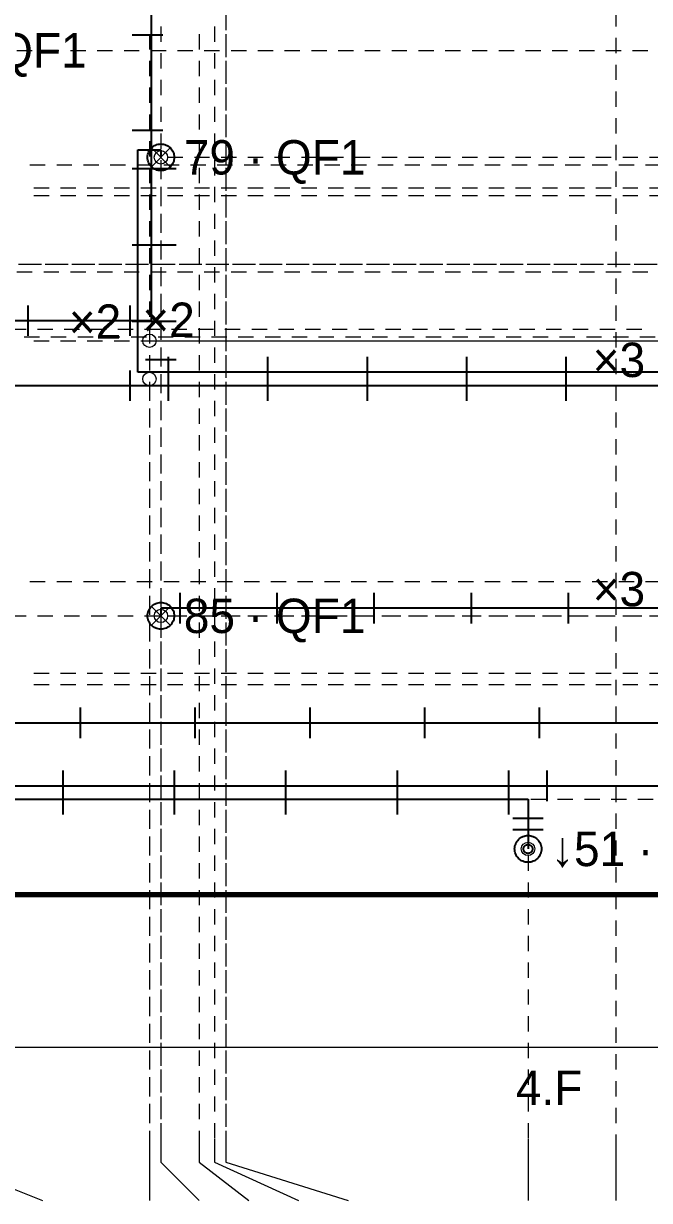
# Paper-space layout '08 Розгортки' of a CAD drawing. Header units: millimetres. Extents: x 0 to 841, y 0 to 594.
# Drawn here: x 697 to 729.7, y 393.2 to 454.8 of the extents above; entities that cross this region are included whole.
import ezdxf
from ezdxf.enums import TextEntityAlignment as Align

# ---------------------------------------------------------------- set-up
doc = ezdxf.new("R2010")
doc.units = ezdxf.units.MM
doc.linetypes.add('E_CABLE_DASH', pattern=[450, 300, -150])
for name, color, linetype in [('E-ELEV', 7, 'Continuous'), ('M-FIX', 7, 'Continuous'), ('W-CABLE-LIGHT', 1, 'E_CABLE_DASH'), ('W-CABLE-LOW', 1, 'E_CABLE_DASH'), ('W-CABLE-SOCKET', 1, 'E_CABLE_DASH')]:
    doc.layers.add(name, color=color, linetype=linetype)
doc.styles.add('PLEX_LIGHT', font='IBMPlexSans-Light.ttf')

psp = doc.layouts.new('08 Розгортки')

# ---------------------------------------------------------------- linework, layer by layer
at = {"layer": 'E-ELEV', "lineweight": 13, "true_color": 0xd9d3c8}
for p, q in [((707.556, 455.282), (707.556, 454.482)), ((727.956, 455.482), (727.956, 454.682)), ((727.956, 455.482), (727.956, 454.682)), ((704.156, 454.682), (704.156, 453.882)), ((706.956, 454.682), (706.956, 453.882)), ((703.556, 454.282), (703.556, 453.482)), ((706.156, 454.282), (706.156, 453.482)), ((706.156, 454.282), (706.156, 453.482)), ((707.556, 454.282), (707.556, 453.482)), ((727.956, 454.082), (727.956, 453.282)), ((727.956, 454.082), (727.956, 453.282)), ((696.627, 453.432), (697.427, 453.432)), ((698.027, 453.432), (698.827, 453.432)), ((699.427, 453.432), (700.227, 453.432)), ((700.827, 453.432), (701.627, 453.432)), ((702.227, 453.432), (703.027, 453.432)), ((703.627, 453.432), (704.427, 453.432)), ((705.027, 453.432), (705.827, 453.432)), ((706.427, 453.432), (707.227, 453.432)), ((707.556, 453.882), (707.556, 453.082)), ((707.827, 453.432), (708.627, 453.432)), ((709.227, 453.432), (710.027, 453.432)), ((710.627, 453.432), (711.427, 453.432)), ((712.027, 453.432), (712.827, 453.432)), ((713.427, 453.432), (714.227, 453.432)), ((714.827, 453.432), (715.627, 453.432)), ((716.227, 453.432), (717.027, 453.432)), ((717.627, 453.432), (718.427, 453.432)), ((719.027, 453.432), (719.827, 453.432)), ((720.427, 453.432), (721.227, 453.432)), ((721.827, 453.432), (722.627, 453.432)), ((723.227, 453.432), (724.027, 453.432)), ((724.627, 453.432), (725.427, 453.432)), ((726.027, 453.432), (726.827, 453.432)), ((727.427, 453.432), (728.227, 453.432)), ((728.827, 453.432), (729.627, 453.432)), ((703.556, 452.882), (703.556, 452.082)), ((704.156, 453.282), (704.156, 452.482)), ((706.156, 452.882), (706.156, 452.082)), ((706.156, 452.882), (706.156, 452.082)), ((706.956, 453.282), (706.956, 452.482)), ((707.556, 452.882), (707.556, 452.082)), ((707.556, 452.482), (707.556, 451.682)), ((727.956, 452.682), (727.956, 451.882)), ((727.956, 452.682), (727.956, 451.882)), ((704.156, 451.882), (704.156, 451.082)), ((706.956, 451.882), (706.956, 451.082)), ((703.556, 451.482), (703.556, 450.682)), ((706.156, 451.482), (706.156, 450.682)), ((706.156, 451.482), (706.156, 450.682)), ((707.556, 451.482), (707.556, 450.682)), ((707.556, 451.082), (707.556, 450.282)), ((727.956, 451.282), (727.956, 450.482)), ((727.956, 451.282), (727.956, 450.482)), ((704.156, 450.482), (704.156, 449.682)), ((706.956, 450.482), (706.956, 449.682)), ((703.556, 450.082), (703.556, 449.282)), ((706.156, 450.082), (706.156, 449.282)), ((706.156, 450.082), (706.156, 449.282)), ((707.556, 450.082), (707.556, 449.282)), ((727.956, 449.882), (727.956, 449.082)), ((727.956, 449.882), (727.956, 449.082)), ((707.556, 449.682), (707.556, 448.882)), ((703.556, 448.682), (703.556, 447.882)), ((704.156, 449.082), (704.156, 448.282)), ((706.156, 448.682), (706.156, 447.882)), ((706.156, 448.682), (706.156, 447.882)), ((706.956, 449.082), (706.956, 448.282)), ((707.556, 448.682), (707.556, 447.882)), ((727.956, 448.482), (727.956, 447.682)), ((727.956, 448.482), (727.956, 447.682)), ((707.556, 448.282), (707.556, 447.482)), ((697.306, 447.432), (698.106, 447.432)), ((698.706, 447.432), (699.506, 447.432)), ((700.106, 447.432), (700.906, 447.432)), ((701.506, 447.432), (702.306, 447.432)), ((702.906, 447.432), (703.706, 447.432)), ((703.556, 447.282), (703.556, 446.482)), ((704.156, 447.682), (704.156, 446.882)), ((704.156, 447.482), (704.156, 446.682)), ((704.306, 447.432), (705.106, 447.432)), ((704.506, 447.832), (705.306, 447.832)), ((705.706, 447.432), (706.506, 447.432)), ((705.906, 447.832), (706.706, 447.832)), ((706.156, 447.282), (706.156, 446.482)), ((706.156, 447.282), (706.156, 446.482)), ((706.956, 447.682), (706.956, 446.882)), ((707.106, 447.432), (707.906, 447.432)), ((707.306, 447.832), (708.106, 447.832)), ((707.556, 447.282), (707.556, 446.482)), ((708.506, 447.432), (709.306, 447.432)), ((708.706, 447.832), (709.506, 447.832)), ((709.906, 447.432), (710.706, 447.432)), ((710.106, 447.832), (710.906, 447.832)), ((711.306, 447.432), (712.106, 447.432)), ((711.506, 447.832), (712.306, 447.832)), ((712.706, 447.432), (713.506, 447.432)), ((712.906, 447.832), (713.706, 447.832)), ((714.106, 447.432), (714.906, 447.432)), ((714.306, 447.832), (715.106, 447.832)), ((715.506, 447.432), (716.306, 447.432)), ((715.706, 447.832), (716.506, 447.832)), ((716.906, 447.432), (717.706, 447.432)), ((717.106, 447.832), (717.906, 447.832)), ((718.306, 447.432), (719.106, 447.432)), ((718.506, 447.832), (719.306, 447.832)), ((719.706, 447.432), (720.506, 447.432)), ((719.906, 447.832), (720.706, 447.832)), ((721.106, 447.432), (721.906, 447.432)), ((721.306, 447.832), (722.106, 447.832)), ((722.506, 447.432), (723.306, 447.432)), ((722.706, 447.832), (723.506, 447.832)), ((723.906, 447.432), (724.706, 447.432)), ((724.106, 447.832), (724.906, 447.832)), ((725.306, 447.432), (726.106, 447.432)), ((725.506, 447.832), (726.306, 447.832)), ((726.706, 447.432), (727.506, 447.432)), ((726.906, 447.832), (727.706, 447.832)), ((728.106, 447.432), (728.906, 447.432)), ((728.306, 447.832), (729.106, 447.832)), ((729.506, 447.432), (730.306, 447.432)), ((729.706, 447.832), (730.506, 447.832)), ((707.556, 446.882), (707.556, 446.082)), ((727.956, 447.082), (727.956, 446.282)), ((727.956, 447.082), (727.956, 446.282)), ((697.506, 446.232), (698.306, 446.232)), ((698.906, 446.232), (699.706, 446.232)), ((700.306, 446.232), (701.106, 446.232)), ((701.706, 446.232), (702.506, 446.232)), ((703.106, 446.232), (703.906, 446.232)), ((704.156, 446.282), (704.156, 445.482)), ((704.156, 446.082), (704.156, 445.282)), ((704.506, 446.232), (705.306, 446.232)), ((705.906, 446.232), (706.706, 446.232)), ((706.956, 446.282), (706.956, 445.482)), ((707.306, 446.232), (708.106, 446.232)), ((708.706, 446.232), (709.506, 446.232)), ((710.106, 446.232), (710.906, 446.232)), ((711.506, 446.232), (712.306, 446.232)), ((712.906, 446.232), (713.706, 446.232)), ((714.306, 446.232), (715.106, 446.232)), ((715.706, 446.232), (716.506, 446.232)), ((717.106, 446.232), (717.906, 446.232)), ((718.506, 446.232), (719.306, 446.232)), ((719.906, 446.232), (720.706, 446.232)), ((721.306, 446.232), (722.106, 446.232)), ((722.706, 446.232), (723.506, 446.232)), ((724.106, 446.232), (724.906, 446.232)), ((725.506, 446.232), (726.306, 446.232)), ((726.906, 446.232), (727.706, 446.232)), ((728.306, 446.232), (729.106, 446.232)), ((729.706, 446.232), (730.506, 446.232)), ((697.506, 445.832), (698.306, 445.832)), ((698.906, 445.832), (699.706, 445.832)), ((700.306, 445.832), (701.106, 445.832)), ((701.706, 445.832), (702.506, 445.832)), ((703.106, 445.832), (703.906, 445.832)), ((703.556, 445.882), (703.556, 445.082)), ((704.506, 445.832), (705.306, 445.832)), ((705.906, 445.832), (706.706, 445.832)), ((706.156, 445.882), (706.156, 445.082)), ((706.156, 445.882), (706.156, 445.082)), ((707.306, 445.832), (708.106, 445.832)), ((707.556, 445.882), (707.556, 445.082)), ((707.556, 445.482), (707.556, 444.682)), ((708.706, 445.832), (709.506, 445.832)), ((710.106, 445.832), (710.906, 445.832)), ((711.506, 445.832), (712.306, 445.832)), ((712.906, 445.832), (713.706, 445.832)), ((714.306, 445.832), (715.106, 445.832)), ((715.706, 445.832), (716.506, 445.832)), ((717.106, 445.832), (717.906, 445.832)), ((718.506, 445.832), (719.306, 445.832)), ((719.906, 445.832), (720.706, 445.832)), ((721.306, 445.832), (722.106, 445.832)), ((722.706, 445.832), (723.506, 445.832)), ((724.106, 445.832), (724.906, 445.832)), ((725.506, 445.832), (726.306, 445.832)), ((726.906, 445.832), (727.706, 445.832)), ((727.956, 445.682), (727.956, 444.882)), ((727.956, 445.682), (727.956, 444.882)), ((728.306, 445.832), (729.106, 445.832)), ((729.706, 445.832), (730.506, 445.832)), ((704.156, 444.882), (704.156, 444.082)), ((706.956, 444.882), (706.956, 444.082)), ((703.556, 444.482), (703.556, 443.682)), ((704.156, 444.682), (704.156, 443.882)), ((706.156, 444.482), (706.156, 443.682)), ((706.156, 444.482), (706.156, 443.682)), ((707.556, 444.482), (707.556, 443.682)), ((727.956, 444.282), (727.956, 443.482)), ((727.956, 444.282), (727.956, 443.482)), ((707.556, 444.082), (707.556, 443.282)), ((703.556, 443.082), (703.556, 442.282)), ((704.156, 443.482), (704.156, 442.682)), ((704.156, 443.282), (704.156, 442.482)), ((706.156, 443.082), (706.156, 442.282)), ((706.156, 443.082), (706.156, 442.282)), ((706.956, 443.482), (706.956, 442.682)), ((707.556, 443.082), (707.556, 442.282)), ((707.556, 442.682), (707.556, 441.882)), ((727.956, 442.882), (727.956, 442.082)), ((727.956, 442.882), (727.956, 442.082)), ((696.627, 441.832), (697.427, 441.832)), ((696.706, 442.232), (697.506, 442.232)), ((697.106, 442.232), (697.906, 442.232)), ((698.027, 441.832), (698.827, 441.832)), ((698.106, 442.232), (698.906, 442.232)), ((698.506, 442.232), (699.306, 442.232)), ((699.427, 441.832), (700.227, 441.832)), ((699.506, 442.232), (700.306, 442.232)), ((699.906, 442.232), (700.706, 442.232)), ((700.827, 441.832), (701.627, 441.832)), ((700.906, 442.232), (701.706, 442.232)), ((701.306, 442.232), (702.106, 442.232)), ((702.227, 441.832), (703.027, 441.832)), ((702.306, 442.232), (703.106, 442.232)), ((702.706, 442.232), (703.506, 442.232)), ((703.627, 441.832), (704.427, 441.832)), ((703.706, 442.232), (704.506, 442.232)), ((704.106, 442.232), (704.906, 442.232)), ((704.156, 442.082), (704.156, 441.282)), ((704.156, 441.882), (704.156, 441.082)), ((705.027, 441.832), (705.827, 441.832)), ((705.106, 442.232), (705.906, 442.232)), ((705.506, 442.232), (706.306, 442.232)), ((706.427, 441.832), (707.227, 441.832)), ((706.506, 442.232), (707.306, 442.232)), ((706.906, 442.232), (707.706, 442.232)), ((706.956, 442.082), (706.956, 441.282)), ((707.827, 441.832), (708.627, 441.832)), ((707.906, 442.232), (708.706, 442.232)), ((708.306, 442.232), (709.106, 442.232)), ((709.227, 441.832), (710.027, 441.832)), ((709.306, 442.232), (710.106, 442.232)), ((709.706, 442.232), (710.506, 442.232)), ((710.627, 441.832), (711.427, 441.832)), ((710.706, 442.232), (711.506, 442.232)), ((711.106, 442.232), (711.906, 442.232)), ((712.027, 441.832), (712.827, 441.832)), ((712.106, 442.232), (712.906, 442.232)), ((712.506, 442.232), (713.306, 442.232)), ((713.427, 441.832), (714.227, 441.832)), ((713.506, 442.232), (714.306, 442.232)), ((713.906, 442.232), (714.706, 442.232)), ((714.827, 441.832), (715.627, 441.832)), ((714.906, 442.232), (715.706, 442.232)), ((715.306, 442.232), (716.106, 442.232)), ((716.227, 441.832), (717.027, 441.832)), ((716.306, 442.232), (717.106, 442.232)), ((716.706, 442.232), (717.506, 442.232)), ((717.627, 441.832), (718.427, 441.832)), ((717.706, 442.232), (718.506, 442.232)), ((718.106, 442.232), (718.906, 442.232)), ((719.027, 441.832), (719.827, 441.832)), ((719.106, 442.232), (719.906, 442.232)), ((719.506, 442.232), (720.306, 442.232)), ((720.427, 441.832), (721.227, 441.832)), ((720.506, 442.232), (721.306, 442.232)), ((720.906, 442.232), (721.706, 442.232)), ((721.827, 441.832), (722.627, 441.832)), ((721.906, 442.232), (722.706, 442.232)), ((722.306, 442.232), (723.106, 442.232)), ((723.227, 441.832), (724.027, 441.832)), ((723.306, 442.232), (724.106, 442.232)), ((723.706, 442.232), (724.506, 442.232)), ((724.627, 441.832), (725.427, 441.832)), ((724.706, 442.232), (725.506, 442.232)), ((725.106, 442.232), (725.906, 442.232)), ((726.027, 441.832), (726.827, 441.832)), ((726.106, 442.232), (726.906, 442.232)), ((726.506, 442.232), (727.306, 442.232)), ((727.427, 441.832), (728.227, 441.832)), ((727.506, 442.232), (728.306, 442.232)), ((727.906, 442.232), (728.706, 442.232)), ((728.827, 441.832), (729.627, 441.832)), ((728.906, 442.232), (729.706, 442.232)), ((729.306, 442.232), (730.106, 442.232)), ((703.556, 441.682), (703.556, 440.882)), ((706.156, 441.682), (706.156, 440.882)), ((706.156, 441.682), (706.156, 440.882)), ((707.556, 441.682), (707.556, 440.882)), ((707.556, 441.282), (707.556, 440.482)), ((727.956, 441.482), (727.956, 440.682)), ((727.956, 441.482), (727.956, 440.682)), ((704.156, 440.682), (704.156, 439.882)), ((704.156, 440.482), (704.156, 439.682)), ((706.956, 440.682), (706.956, 439.882)), ((703.556, 440.282), (703.556, 439.482)), ((706.156, 440.282), (706.156, 439.482)), ((706.156, 440.282), (706.156, 439.482)), ((707.556, 440.282), (707.556, 439.482)), ((707.556, 439.882), (707.556, 439.082)), ((727.956, 440.082), (727.956, 439.282)), ((727.956, 440.082), (727.956, 439.282)), ((704.156, 439.282), (704.156, 438.482)), ((706.956, 439.282), (706.956, 438.482)), ((696.306, 438.832), (697.106, 438.832)), ((697.706, 438.832), (698.506, 438.832)), ((699.106, 438.832), (699.906, 438.832)), ((700.506, 438.832), (701.306, 438.832)), ((701.906, 438.832), (702.706, 438.832)), ((703.306, 438.832), (704.106, 438.832)), ((703.556, 438.882), (703.556, 438.082)), ((704.156, 439.082), (704.156, 438.282)), ((704.706, 438.832), (705.506, 438.832)), ((706.106, 438.832), (706.906, 438.832)), ((706.156, 438.882), (706.156, 438.082)), ((706.156, 438.882), (706.156, 438.082)), ((707.506, 438.832), (708.306, 438.832)), ((707.556, 438.882), (707.556, 438.082)), ((708.906, 438.832), (709.706, 438.832)), ((710.306, 438.832), (711.106, 438.832)), ((711.706, 438.832), (712.506, 438.832)), ((713.106, 438.832), (713.906, 438.832)), ((714.506, 438.832), (715.306, 438.832)), ((715.906, 438.832), (716.706, 438.832)), ((717.306, 438.832), (718.106, 438.832)), ((718.706, 438.832), (719.506, 438.832)), ((720.106, 438.832), (720.906, 438.832)), ((721.506, 438.832), (722.306, 438.832)), ((722.906, 438.832), (723.706, 438.832)), ((724.306, 438.832), (725.106, 438.832)), ((725.706, 438.832), (726.506, 438.832)), ((727.106, 438.832), (727.906, 438.832)), ((727.956, 438.682), (727.956, 437.882)), ((727.956, 438.682), (727.956, 437.882)), ((728.506, 438.832), (729.306, 438.832)), ((697.006, 438.432), (697.806, 438.432)), ((697.506, 438.232), (698.306, 438.232)), ((698.406, 438.432), (699.206, 438.432)), ((698.906, 438.232), (699.706, 438.232)), ((699.806, 438.432), (700.606, 438.432)), ((700.306, 438.232), (701.106, 438.232)), ((701.206, 438.432), (702.006, 438.432)), ((701.706, 438.232), (702.506, 438.232)), ((702.606, 438.432), (703.406, 438.432)), ((703.106, 438.232), (703.906, 438.232)), ((703.906, 438.232), (704.706, 438.232)), ((704.006, 438.432), (704.806, 438.432)), ((704.506, 438.232), (705.306, 438.232)), ((705.306, 438.232), (706.106, 438.232)), ((705.406, 438.432), (706.206, 438.432)), ((705.906, 438.232), (706.706, 438.232)), ((706.706, 438.232), (707.506, 438.232)), ((706.806, 438.432), (707.606, 438.432)), ((707.306, 438.232), (708.106, 438.232)), ((707.556, 438.482), (707.556, 437.682)), ((708.106, 438.232), (708.906, 438.232)), ((708.206, 438.432), (709.006, 438.432)), ((708.706, 438.232), (709.506, 438.232)), ((709.506, 438.232), (710.306, 438.232)), ((709.606, 438.432), (710.406, 438.432)), ((710.106, 438.232), (710.906, 438.232)), ((710.906, 438.232), (711.706, 438.232)), ((711.006, 438.432), (711.806, 438.432)), ((711.506, 438.232), (712.306, 438.232)), ((712.306, 438.232), (713.106, 438.232)), ((712.406, 438.432), (713.206, 438.432)), ((712.906, 438.232), (713.706, 438.232)), ((713.706, 438.232), (714.506, 438.232)), ((713.806, 438.432), (714.606, 438.432)), ((714.306, 438.232), (715.106, 438.232)), ((715.106, 438.232), (715.906, 438.232)), ((715.206, 438.432), (716.006, 438.432)), ((715.706, 438.232), (716.506, 438.232)), ((716.506, 438.232), (717.306, 438.232)), ((716.606, 438.432), (717.406, 438.432)), ((717.106, 438.232), (717.906, 438.232)), ((717.906, 438.232), (718.706, 438.232)), ((718.006, 438.432), (718.806, 438.432)), ((718.506, 438.232), (719.306, 438.232)), ((719.306, 438.232), (720.106, 438.232)), ((719.406, 438.432), (720.206, 438.432)), ((719.906, 438.232), (720.706, 438.232)), ((720.706, 438.232), (721.506, 438.232)), ((720.806, 438.432), (721.606, 438.432)), ((721.306, 438.232), (722.106, 438.232)), ((722.106, 438.232), (722.906, 438.232)), ((722.206, 438.432), (723.006, 438.432)), ((722.706, 438.232), (723.506, 438.232)), ((723.506, 438.232), (724.306, 438.232)), ((723.606, 438.432), (724.406, 438.432)), ((724.106, 438.232), (724.906, 438.232)), ((724.906, 438.232), (725.706, 438.232)), ((725.006, 438.432), (725.806, 438.432)), ((725.506, 438.232), (726.306, 438.232)), ((726.306, 438.232), (727.106, 438.232)), ((726.406, 438.432), (727.206, 438.432)), ((726.906, 438.232), (727.706, 438.232)), ((727.706, 438.232), (728.506, 438.232)), ((727.806, 438.432), (728.606, 438.432)), ((728.306, 438.232), (729.106, 438.232)), ((729.106, 438.232), (729.906, 438.232)), ((729.206, 438.432), (730.006, 438.432)), ((729.706, 438.232), (730.506, 438.232)), ((703.556, 437.482), (703.556, 436.682)), ((704.156, 437.882), (704.156, 437.082)), ((704.156, 437.682), (704.156, 436.882)), ((706.156, 437.482), (706.156, 436.682)), ((706.156, 437.482), (706.156, 436.682)), ((706.956, 437.882), (706.956, 437.082)), ((707.556, 437.482), (707.556, 436.682)), ((707.556, 437.082), (707.556, 436.282)), ((727.956, 437.282), (727.956, 436.482)), ((727.956, 437.282), (727.956, 436.482)), ((704.156, 436.482), (704.156, 435.682)), ((704.156, 436.282), (704.156, 435.482)), ((706.956, 436.482), (706.956, 435.682)), ((703.556, 436.082), (703.556, 435.282)), ((703.556, 435.882), (703.556, 435.082)), ((706.156, 436.082), (706.156, 435.282)), ((706.156, 436.082), (706.156, 435.282)), ((707.556, 436.082), (707.556, 435.282)), ((707.556, 435.682), (707.556, 434.882)), ((727.956, 435.882), (727.956, 435.082)), ((727.956, 435.882), (727.956, 435.082)), ((704.156, 435.082), (704.156, 434.282)), ((706.956, 435.082), (706.956, 434.282)), ((703.556, 434.682), (703.556, 433.882)), ((703.556, 434.482), (703.556, 433.682)), ((704.156, 434.882), (704.156, 434.082)), ((706.156, 434.682), (706.156, 433.882)), ((706.156, 434.682), (706.156, 433.882)), ((707.556, 434.682), (707.556, 433.882)), ((727.956, 434.482), (727.956, 433.682)), ((727.956, 434.482), (727.956, 433.682)), ((707.556, 434.282), (707.556, 433.482)), ((703.556, 433.282), (703.556, 432.482)), ((703.556, 433.082), (703.556, 432.282)), ((704.156, 433.682), (704.156, 432.882)), ((704.156, 433.482), (704.156, 432.682)), ((706.156, 433.282), (706.156, 432.482)), ((706.156, 433.282), (706.156, 432.482)), ((706.956, 433.682), (706.956, 432.882)), ((707.556, 433.282), (707.556, 432.482)), ((727.956, 433.082), (727.956, 432.282)), ((727.956, 433.082), (727.956, 432.282)), ((707.556, 432.882), (707.556, 432.082)), ((703.556, 431.882), (703.556, 431.082)), ((704.156, 432.282), (704.156, 431.482)), ((704.156, 432.082), (704.156, 431.282)), ((706.156, 431.882), (706.156, 431.082)), ((706.156, 431.882), (706.156, 431.082)), ((706.956, 432.282), (706.956, 431.482)), ((707.556, 431.882), (707.556, 431.082)), ((703.556, 431.682), (703.556, 430.882)), ((707.556, 431.482), (707.556, 430.682)), ((727.956, 431.682), (727.956, 430.882)), ((727.956, 431.682), (727.956, 430.882)), ((704.156, 430.882), (704.156, 430.082)), ((704.156, 430.682), (704.156, 429.882)), ((706.956, 430.882), (706.956, 430.082)), ((703.556, 430.482), (703.556, 429.682)), ((703.556, 430.282), (703.556, 429.482)), ((706.156, 430.482), (706.156, 429.682)), ((706.156, 430.482), (706.156, 429.682)), ((707.556, 430.482), (707.556, 429.682)), ((707.556, 430.082), (707.556, 429.282)), ((727.956, 430.282), (727.956, 429.482)), ((727.956, 430.282), (727.956, 429.482)), ((704.156, 429.482), (704.156, 428.682)), ((706.956, 429.482), (706.956, 428.682)), ((703.556, 429.082), (703.556, 428.282)), ((703.556, 428.882), (703.556, 428.082)), ((704.156, 429.282), (704.156, 428.482)), ((706.156, 429.082), (706.156, 428.282)), ((706.156, 429.082), (706.156, 428.282)), ((707.556, 429.082), (707.556, 428.282)), ((727.956, 428.882), (727.956, 428.082)), ((727.956, 428.882), (727.956, 428.082)), ((707.556, 428.682), (707.556, 427.882)), ((703.556, 427.682), (703.556, 426.882)), ((704.156, 428.082), (704.156, 427.282)), ((704.156, 427.882), (704.156, 427.082)), ((706.156, 427.682), (706.156, 426.882)), ((706.156, 427.682), (706.156, 426.882)), ((706.956, 428.082), (706.956, 427.282)), ((707.556, 427.682), (707.556, 426.882)), ((703.556, 427.482), (703.556, 426.682)), ((707.556, 427.282), (707.556, 426.482)), ((727.956, 427.482), (727.956, 426.682)), ((727.956, 427.482), (727.956, 426.682)), ((704.156, 426.682), (704.156, 425.882)), ((704.156, 426.482), (704.156, 425.682)), ((706.956, 426.682), (706.956, 425.882)), ((703.556, 426.282), (703.556, 425.482)), ((703.556, 426.082), (703.556, 425.282)), ((706.156, 426.282), (706.156, 425.482)), ((706.156, 426.282), (706.156, 425.482)), ((707.556, 426.282), (707.556, 425.482)), ((707.556, 425.882), (707.556, 425.082)), ((727.956, 426.082), (727.956, 425.282)), ((727.956, 426.082), (727.956, 425.282)), ((697.306, 425.632), (698.106, 425.632)), ((698.706, 425.632), (699.506, 425.632)), ((700.106, 425.632), (700.906, 425.632)), ((701.506, 425.632), (702.306, 425.632)), ((702.906, 425.632), (703.706, 425.632)), ((704.156, 425.282), (704.156, 424.482)), ((704.156, 425.082), (704.156, 424.282)), ((704.306, 425.632), (705.106, 425.632)), ((705.706, 425.632), (706.506, 425.632)), ((706.956, 425.282), (706.956, 424.482)), ((707.106, 425.632), (707.906, 425.632)), ((708.506, 425.632), (709.306, 425.632)), ((709.906, 425.632), (710.706, 425.632)), ((711.306, 425.632), (712.106, 425.632)), ((712.706, 425.632), (713.506, 425.632)), ((714.106, 425.632), (714.906, 425.632)), ((715.506, 425.632), (716.306, 425.632)), ((716.906, 425.632), (717.706, 425.632)), ((718.306, 425.632), (719.106, 425.632)), ((719.706, 425.632), (720.506, 425.632)), ((721.106, 425.632), (721.906, 425.632)), ((722.506, 425.632), (723.306, 425.632)), ((723.906, 425.632), (724.706, 425.632)), ((725.306, 425.632), (726.106, 425.632)), ((726.706, 425.632), (727.506, 425.632)), ((728.106, 425.632), (728.906, 425.632)), ((729.506, 425.632), (730.306, 425.632)), ((703.556, 424.882), (703.556, 424.082)), ((703.556, 424.682), (703.556, 423.882)), ((706.156, 424.882), (706.156, 424.082)), ((706.156, 424.882), (706.156, 424.082)), ((707.556, 424.882), (707.556, 424.082)), ((707.556, 424.482), (707.556, 423.682)), ((727.956, 424.682), (727.956, 423.882)), ((727.956, 424.682), (727.956, 423.882)), ((696.306, 423.832), (697.106, 423.832)), ((697.706, 423.832), (698.506, 423.832)), ((699.106, 423.832), (699.906, 423.832)), ((700.506, 423.832), (701.306, 423.832)), ((701.906, 423.832), (702.706, 423.832)), ((703.306, 423.832), (704.106, 423.832)), ((704.156, 423.882), (704.156, 423.082)), ((704.506, 423.832), (705.306, 423.832)), ((704.706, 423.832), (705.506, 423.832)), ((705.906, 423.832), (706.706, 423.832)), ((706.106, 423.832), (706.906, 423.832)), ((706.956, 423.882), (706.956, 423.082)), ((707.306, 423.832), (708.106, 423.832)), ((707.506, 423.832), (708.306, 423.832)), ((708.706, 423.832), (709.506, 423.832)), ((708.906, 423.832), (709.706, 423.832)), ((710.106, 423.832), (710.906, 423.832)), ((710.306, 423.832), (711.106, 423.832)), ((711.506, 423.832), (712.306, 423.832)), ((711.706, 423.832), (712.506, 423.832)), ((712.906, 423.832), (713.706, 423.832)), ((713.106, 423.832), (713.906, 423.832)), ((714.306, 423.832), (715.106, 423.832)), ((714.506, 423.832), (715.306, 423.832)), ((715.706, 423.832), (716.506, 423.832)), ((715.906, 423.832), (716.706, 423.832)), ((717.106, 423.832), (717.906, 423.832)), ((717.306, 423.832), (718.106, 423.832)), ((718.506, 423.832), (719.306, 423.832)), ((718.706, 423.832), (719.506, 423.832)), ((719.906, 423.832), (720.706, 423.832)), ((720.106, 423.832), (720.906, 423.832)), ((721.306, 423.832), (722.106, 423.832)), ((721.506, 423.832), (722.306, 423.832)), ((722.706, 423.832), (723.506, 423.832)), ((722.906, 423.832), (723.706, 423.832)), ((724.106, 423.832), (724.906, 423.832)), ((724.306, 423.832), (725.106, 423.832)), ((725.506, 423.832), (726.306, 423.832)), ((725.706, 423.832), (726.506, 423.832)), ((726.906, 423.832), (727.706, 423.832)), ((727.106, 423.832), (727.906, 423.832)), ((728.306, 423.832), (729.106, 423.832)), ((728.506, 423.832), (729.306, 423.832)), ((729.706, 423.832), (730.506, 423.832)), ((703.556, 423.482), (703.556, 422.682)), ((703.556, 423.282), (703.556, 422.482)), ((704.156, 423.682), (704.156, 422.882)), ((704.156, 423.482), (704.156, 422.682)), ((704.156, 423.482), (704.156, 422.682)), ((706.156, 423.482), (706.156, 422.682)), ((706.156, 423.482), (706.156, 422.682)), ((707.556, 423.482), (707.556, 422.682)), ((727.956, 423.282), (727.956, 422.482)), ((727.956, 423.282), (727.956, 422.482)), ((707.556, 423.082), (707.556, 422.282)), ((703.556, 422.082), (703.556, 421.282)), ((704.156, 422.482), (704.156, 421.682)), ((704.156, 422.282), (704.156, 421.482)), ((704.156, 422.082), (704.156, 421.282)), ((704.156, 422.082), (704.156, 421.282)), ((706.156, 422.082), (706.156, 421.282)), ((706.156, 422.082), (706.156, 421.282)), ((706.956, 422.482), (706.956, 421.682)), ((707.556, 422.082), (707.556, 421.282)), ((703.556, 421.882), (703.556, 421.082)), ((707.556, 421.682), (707.556, 420.882)), ((727.956, 421.882), (727.956, 421.082)), ((727.956, 421.882), (727.956, 421.082)), ((697.506, 420.832), (698.306, 420.832)), ((698.906, 420.832), (699.706, 420.832)), ((700.306, 420.832), (701.106, 420.832)), ((701.706, 420.832), (702.506, 420.832)), ((703.106, 420.832), (703.906, 420.832)), ((704.156, 421.082), (704.156, 420.282)), ((704.156, 420.882), (704.156, 420.082)), ((704.506, 420.832), (705.306, 420.832)), ((705.906, 420.832), (706.706, 420.832)), ((706.956, 421.082), (706.956, 420.282)), ((707.306, 420.832), (708.106, 420.832)), ((708.706, 420.832), (709.506, 420.832)), ((710.106, 420.832), (710.906, 420.832)), ((711.506, 420.832), (712.306, 420.832)), ((712.906, 420.832), (713.706, 420.832)), ((714.306, 420.832), (715.106, 420.832)), ((715.706, 420.832), (716.506, 420.832)), ((717.106, 420.832), (717.906, 420.832)), ((718.506, 420.832), (719.306, 420.832)), ((719.906, 420.832), (720.706, 420.832)), ((721.306, 420.832), (722.106, 420.832)), ((722.706, 420.832), (723.506, 420.832)), ((724.106, 420.832), (724.906, 420.832)), ((725.506, 420.832), (726.306, 420.832)), ((726.906, 420.832), (727.706, 420.832)), ((728.306, 420.832), (729.106, 420.832)), ((729.706, 420.832), (730.506, 420.832)), ((697.506, 420.232), (698.306, 420.232)), ((698.906, 420.232), (699.706, 420.232)), ((700.306, 420.232), (701.106, 420.232)), ((701.706, 420.232), (702.506, 420.232)), ((703.106, 420.232), (703.906, 420.232)), ((703.556, 420.682), (703.556, 419.882)), ((703.556, 420.482), (703.556, 419.682)), ((704.156, 420.682), (704.156, 419.882)), ((704.156, 420.682), (704.156, 419.882)), ((704.506, 420.232), (705.306, 420.232)), ((705.906, 420.232), (706.706, 420.232)), ((706.156, 420.682), (706.156, 419.882)), ((706.156, 420.682), (706.156, 419.882)), ((707.306, 420.232), (708.106, 420.232)), ((707.556, 420.682), (707.556, 419.882)), ((707.556, 420.282), (707.556, 419.482)), ((708.706, 420.232), (709.506, 420.232)), ((710.106, 420.232), (710.906, 420.232)), ((711.506, 420.232), (712.306, 420.232)), ((712.906, 420.232), (713.706, 420.232)), ((714.306, 420.232), (715.106, 420.232)), ((715.706, 420.232), (716.506, 420.232)), ((717.106, 420.232), (717.906, 420.232)), ((718.506, 420.232), (719.306, 420.232)), ((719.906, 420.232), (720.706, 420.232)), ((721.306, 420.232), (722.106, 420.232)), ((722.706, 420.232), (723.506, 420.232)), ((724.106, 420.232), (724.906, 420.232)), ((725.506, 420.232), (726.306, 420.232)), ((726.906, 420.232), (727.706, 420.232)), ((727.956, 420.482), (727.956, 419.682)), ((727.956, 420.482), (727.956, 419.682)), ((728.306, 420.232), (729.106, 420.232)), ((729.706, 420.232), (730.506, 420.232)), ((704.156, 419.682), (704.156, 418.882)), ((706.956, 419.682), (706.956, 418.882)), ((703.556, 419.282), (703.556, 418.482)), ((703.556, 419.082), (703.556, 418.282)), ((704.156, 419.482), (704.156, 418.682)), ((704.156, 419.282), (704.156, 418.482)), ((704.156, 419.282), (704.156, 418.482)), ((706.156, 419.282), (706.156, 418.482)), ((706.156, 419.282), (706.156, 418.482)), ((707.556, 419.282), (707.556, 418.482)), ((727.956, 419.082), (727.956, 418.282)), ((727.956, 419.082), (727.956, 418.282)), ((707.556, 418.882), (707.556, 418.082)), ((703.556, 417.882), (703.556, 417.082)), ((703.556, 417.682), (703.556, 416.882)), ((704.156, 418.282), (704.156, 417.482)), ((704.156, 418.082), (704.156, 417.282)), ((704.156, 417.882), (704.156, 417.082)), ((704.156, 417.882), (704.156, 417.082)), ((706.156, 417.882), (706.156, 417.082)), ((706.156, 417.882), (706.156, 417.082)), ((706.956, 418.282), (706.956, 417.482)), ((707.556, 417.882), (707.556, 417.082)), ((727.956, 417.682), (727.956, 416.882)), ((727.956, 417.682), (727.956, 416.882)), ((707.556, 417.482), (707.556, 416.682)), ((703.556, 416.482), (703.556, 415.682)), ((704.156, 416.882), (704.156, 416.082)), ((704.156, 416.682), (704.156, 415.882)), ((704.156, 416.482), (704.156, 415.682)), ((704.156, 416.482), (704.156, 415.682)), ((706.156, 416.482), (706.156, 415.682)), ((706.156, 416.482), (706.156, 415.682)), ((706.956, 416.882), (706.956, 416.082)), ((707.556, 416.482), (707.556, 415.682)), ((703.556, 416.282), (703.556, 415.482)), ((707.556, 416.082), (707.556, 415.282)), ((727.956, 416.282), (727.956, 415.482)), ((727.956, 416.282), (727.956, 415.482)), ((704.156, 415.482), (704.156, 414.682)), ((704.156, 415.282), (704.156, 414.482)), ((706.956, 415.482), (706.956, 414.682)), ((703.556, 415.082), (703.556, 414.282)), ((703.556, 414.882), (703.556, 414.082)), ((704.156, 415.082), (704.156, 414.282)), ((704.156, 415.082), (704.156, 414.282)), ((706.156, 415.082), (706.156, 414.282)), ((706.156, 415.082), (706.156, 414.282)), ((707.556, 415.082), (707.556, 414.282)), ((707.556, 414.682), (707.556, 413.882)), ((727.956, 414.882), (727.956, 414.082)), ((727.956, 414.882), (727.956, 414.082)), ((696.906, 414.232), (697.706, 414.232)), ((698.306, 414.232), (699.106, 414.232)), ((699.706, 414.232), (700.506, 414.232)), ((701.106, 414.232), (701.906, 414.232)), ((702.506, 414.232), (703.306, 414.232)), ((703.906, 414.232), (704.706, 414.232)), ((704.156, 414.082), (704.156, 413.282)), ((705.306, 414.232), (706.106, 414.232)), ((706.706, 414.232), (707.506, 414.232)), ((706.956, 414.082), (706.956, 413.282)), ((708.106, 414.232), (708.906, 414.232)), ((709.506, 414.232), (710.306, 414.232)), ((710.906, 414.232), (711.706, 414.232)), ((712.306, 414.232), (713.106, 414.232)), ((713.706, 414.232), (714.506, 414.232)), ((715.106, 414.232), (715.906, 414.232)), ((716.506, 414.232), (717.306, 414.232)), ((717.906, 414.232), (718.706, 414.232)), ((719.306, 414.232), (720.106, 414.232)), ((720.706, 414.232), (721.506, 414.232)), ((722.106, 414.232), (722.906, 414.232)), ((723.506, 414.232), (724.306, 414.232)), ((724.906, 414.232), (725.706, 414.232)), ((726.306, 414.232), (727.106, 414.232)), ((727.706, 414.232), (728.506, 414.232)), ((729.106, 414.232), (729.906, 414.232)), ((703.556, 413.682), (703.556, 412.882)), ((703.556, 413.482), (703.556, 412.682)), ((704.156, 413.882), (704.156, 413.082)), ((704.156, 413.682), (704.156, 412.882)), ((704.156, 413.682), (704.156, 412.882)), ((706.156, 413.682), (706.156, 412.882)), ((706.156, 413.682), (706.156, 412.882)), ((707.556, 413.682), (707.556, 412.882)), ((727.956, 413.482), (727.956, 412.682)), ((727.956, 413.482), (727.956, 412.682)), ((707.556, 413.282), (707.556, 412.482)), ((703.556, 412.282), (703.556, 411.482)), ((704.156, 412.682), (704.156, 411.882)), ((704.156, 412.482), (704.156, 411.682)), ((704.156, 412.282), (704.156, 411.482)), ((704.156, 412.282), (704.156, 411.482)), ((706.156, 412.282), (706.156, 411.482)), ((706.156, 412.282), (706.156, 411.482)), ((706.956, 412.682), (706.956, 411.882)), ((707.556, 412.282), (707.556, 411.482)), ((703.556, 412.082), (703.556, 411.282)), ((707.556, 411.882), (707.556, 411.082)), ((727.956, 412.082), (727.956, 411.282)), ((727.956, 412.082), (727.956, 411.282)), ((704.156, 411.282), (704.156, 410.482)), ((704.156, 411.082), (704.156, 410.282)), ((706.956, 411.282), (706.956, 410.482)), ((723.356, 411.282), (723.356, 410.482)), ((703.556, 410.882), (703.556, 410.082)), ((703.556, 410.682), (703.556, 409.882)), ((704.156, 410.882), (704.156, 410.082)), ((704.156, 410.882), (704.156, 410.082)), ((706.156, 410.882), (706.156, 410.082)), ((706.156, 410.882), (706.156, 410.082)), ((707.556, 410.882), (707.556, 410.082)), ((707.556, 410.482), (707.556, 409.682)), ((727.956, 410.682), (727.956, 409.882)), ((727.956, 410.682), (727.956, 409.882)), ((704.156, 409.882), (704.156, 409.082)), ((704.156, 409.682), (704.156, 408.882)), ((706.956, 409.882), (706.956, 409.082)), ((723.356, 409.882), (723.356, 409.082)), ((703.556, 409.482), (703.556, 408.682)), ((703.556, 409.282), (703.556, 408.482)), ((704.156, 409.482), (704.156, 408.682)), ((704.156, 409.482), (704.156, 408.682)), ((706.156, 409.482), (706.156, 408.682)), ((706.156, 409.482), (706.156, 408.682)), ((707.556, 409.482), (707.556, 408.682)), ((707.556, 409.082), (707.556, 408.282)), ((727.956, 409.282), (727.956, 408.482)), ((727.956, 409.282), (727.956, 408.482)), ((704.156, 408.482), (704.156, 407.682)), ((706.956, 408.482), (706.956, 407.682)), ((723.356, 408.482), (723.356, 407.682)), ((703.556, 408.082), (703.556, 407.282)), ((703.556, 407.882), (703.556, 407.082)), ((704.156, 408.282), (704.156, 407.482)), ((704.156, 408.082), (704.156, 407.282)), ((704.156, 408.082), (704.156, 407.282)), ((706.156, 408.082), (706.156, 407.282)), ((706.156, 408.082), (706.156, 407.282)), ((707.556, 408.082), (707.556, 407.282)), ((727.956, 407.882), (727.956, 407.082)), ((727.956, 407.882), (727.956, 407.082)), ((707.556, 407.682), (707.556, 406.882)), ((703.556, 406.682), (703.556, 405.882)), ((704.156, 407.082), (704.156, 406.282)), ((704.156, 406.882), (704.156, 406.082)), ((704.156, 406.682), (704.156, 405.882)), ((704.156, 406.682), (704.156, 405.882)), ((706.156, 406.682), (706.156, 405.882)), ((706.156, 406.682), (706.156, 405.882)), ((706.956, 407.082), (706.956, 406.282)), ((707.556, 406.682), (707.556, 405.882)), ((723.356, 407.082), (723.356, 406.282)), ((703.556, 406.482), (703.556, 405.682)), ((707.556, 406.282), (707.556, 405.482)), ((727.956, 406.482), (727.956, 405.682)), ((727.956, 406.482), (727.956, 405.682)), ((704.156, 405.682), (704.156, 404.882)), ((704.156, 405.482), (704.156, 404.682)), ((706.956, 405.682), (706.956, 404.882)), ((723.356, 405.682), (723.356, 404.882)), ((703.556, 405.282), (703.556, 404.482)), ((703.556, 405.082), (703.556, 404.282)), ((704.156, 405.282), (704.156, 404.482)), ((704.156, 405.282), (704.156, 404.482)), ((706.156, 405.282), (706.156, 404.482)), ((706.156, 405.282), (706.156, 404.482)), ((707.556, 405.282), (707.556, 404.482)), ((707.556, 404.882), (707.556, 404.082)), ((727.956, 405.082), (727.956, 404.282)), ((727.956, 405.082), (727.956, 404.282)), ((704.156, 404.282), (704.156, 403.482)), ((706.956, 404.282), (706.956, 403.482)), ((723.356, 404.282), (723.356, 403.482)), ((703.556, 403.882), (703.556, 403.082)), ((703.556, 403.682), (703.556, 402.882)), ((704.156, 404.082), (704.156, 403.282)), ((704.156, 403.882), (704.156, 403.082)), ((704.156, 403.882), (704.156, 403.082)), ((706.156, 403.882), (706.156, 403.082)), ((706.156, 403.882), (706.156, 403.082)), ((707.556, 403.882), (707.556, 403.082)), ((727.956, 403.682), (727.956, 402.882)), ((727.956, 403.682), (727.956, 402.882)), ((707.556, 403.482), (707.556, 402.682)), ((703.556, 402.482), (703.556, 401.682)), ((703.556, 402.282), (703.556, 401.482)), ((704.156, 402.882), (704.156, 402.082)), ((704.156, 402.682), (704.156, 401.882)), ((704.156, 402.482), (704.156, 401.682)), ((704.156, 402.482), (704.156, 401.682)), ((706.156, 402.482), (706.156, 401.682)), ((706.156, 402.482), (706.156, 401.682)), ((706.956, 402.882), (706.956, 402.082)), ((707.556, 402.482), (707.556, 401.682)), ((723.356, 402.882), (723.356, 402.082)), ((727.956, 402.282), (727.956, 401.482)), ((727.956, 402.282), (727.956, 401.482)), ((707.556, 402.082), (707.556, 401.282)), ((703.556, 401.082), (703.556, 400.282)), ((704.156, 401.482), (704.156, 400.682)), ((704.156, 401.282), (704.156, 400.482)), ((704.156, 401.082), (704.156, 400.282)), ((704.156, 401.082), (704.156, 400.282)), ((706.156, 401.082), (706.156, 400.282)), ((706.156, 401.082), (706.156, 400.282)), ((706.956, 401.482), (706.956, 400.682)), ((707.556, 401.082), (707.556, 400.282)), ((723.356, 401.482), (723.356, 400.682)), ((703.556, 400.882), (703.556, 400.082)), ((707.556, 400.682), (707.556, 399.882)), ((727.956, 400.882), (727.956, 400.082)), ((727.956, 400.882), (727.956, 400.082)), ((704.156, 400.082), (704.156, 399.282)), ((704.156, 399.882), (704.156, 399.082)), ((706.956, 400.082), (706.956, 399.282)), ((723.356, 400.082), (723.356, 399.282)), ((703.556, 399.682), (703.556, 398.882)), ((703.556, 399.482), (703.556, 398.682)), ((704.156, 399.682), (704.156, 398.882)), ((704.156, 399.682), (704.156, 398.882)), ((706.156, 399.682), (706.156, 398.882)), ((706.156, 399.682), (706.156, 398.882)), ((707.556, 399.682), (707.556, 398.882)), ((707.556, 399.282), (707.556, 398.482)), ((727.956, 399.482), (727.956, 398.682)), ((727.956, 399.482), (727.956, 398.682)), ((704.156, 398.682), (704.156, 397.882)), ((706.956, 398.682), (706.956, 397.882)), ((723.356, 398.682), (723.356, 397.882)), ((703.556, 398.282), (703.556, 397.482)), ((703.556, 398.082), (703.556, 397.282)), ((704.156, 398.482), (704.156, 397.682)), ((704.156, 398.282), (704.156, 397.482)), ((704.156, 398.282), (704.156, 397.482)), ((706.156, 398.282), (706.156, 397.482)), ((706.156, 398.282), (706.156, 397.482)), ((707.556, 398.282), (707.556, 397.482)), ((727.956, 398.082), (727.956, 397.282)), ((727.956, 398.082), (727.956, 397.282)), ((707.556, 397.882), (707.556, 397.082)), ((703.556, 396.882), (703.556, 396.432)), ((704.156, 397.282), (704.156, 396.482)), ((704.156, 397.082), (704.156, 396.432)), ((704.156, 396.882), (704.156, 396.432)), ((704.156, 396.882), (704.156, 396.432)), ((706.156, 396.882), (706.156, 396.432)), ((706.156, 396.882), (706.156, 396.432)), ((706.956, 397.282), (706.956, 396.482)), ((707.556, 396.882), (707.556, 396.432)), ((723.356, 397.282), (723.356, 396.482)), ((703.556, 396.682), (703.556, 396.432)), ((707.556, 396.482), (707.556, 396.432)), ((727.956, 396.682), (727.956, 396.432)), ((727.956, 396.682), (727.956, 396.432))]:
    psp.add_line(p, q, dxfattribs=at)
at = {"layer": 'E-ELEV', "lineweight": 13, "true_color": 0x29251f}
for p, q in [((703.556, 396.432), (703.556, 395.232)), ((704.156, 396.432), (704.156, 395.232)), ((706.156, 396.432), (706.156, 395.232)), ((706.956, 396.432), (706.956, 395.232)), ((707.556, 396.432), (707.556, 395.232)), ((723.356, 396.432), (723.356, 395.232)), ((727.956, 396.432), (727.956, 395.232)), ((692.956, 395.232), (697.956, 393.232)), ((703.556, 395.232), (703.556, 393.232)), ((704.156, 395.232), (706.156, 393.232)), ((706.156, 395.232), (708.756, 393.232)), ((706.956, 395.232), (711.356, 393.232)), ((707.556, 395.232), (713.956, 393.232)), ((723.356, 395.232), (723.356, 393.232)), ((727.956, 395.232), (727.956, 393.232))]:
    psp.add_line(p, q, dxfattribs=at)
at = {"layer": 'E-ELEV', "lineweight": 13, "true_color": 0xd9d3c8}
psp.add_lwpolyline([(632.556, 401.232), (632.556, 485.432), (697.956, 485.432), (697.956, 543.232), (779.356, 543.232), (779.356, 401.232), (673.556, 401.232), (671.556, 401.232), (632.556, 401.232)], close=True, dxfattribs=at)
at = {"layer": 'E-ELEV', "lineweight": 70, "true_color": 0x29251f}
psp.add_lwpolyline([(634.556, 409.232), (634.556, 483.432), (699.956, 483.432), (699.956, 535.232), (775.356, 535.232), (775.356, 409.232), (673.556, 409.232), (673.556, 447.232), (681.956, 447.232), (681.956, 460.032), (663.956, 460.032), (663.956, 447.232), (671.556, 447.232), (671.556, 409.232)], close=True, dxfattribs=at)
at = {"layer": 'E-ELEV', "lineweight": 13, "true_color": 0x9a9288}
for centre in [(704.156, 447.832), (704.156, 447.832), (703.556, 438.232), (703.556, 436.232), (704.156, 423.832), (704.156, 423.832), (704.156, 423.832), (723.356, 411.632)]:
    psp.add_circle(centre, 0.35, dxfattribs=at)
at = {"layer": 'M-FIX', "lineweight": 25, "true_color": 0x29251f}
for p, q in [((704.256, 454.232), (702.656, 454.232)), ((704.256, 449.232), (702.656, 449.232)), ((704.956, 447.232), (702.656, 447.232)), ((704.956, 443.232), (702.656, 443.232)), ((697.223, 438.482), (697.223, 440.082)), ((702.556, 438.482), (702.556, 440.082)), ((704.956, 439.232), (702.656, 439.232)), ((704.556, 435.082), (704.556, 437.382)), ((709.756, 435.082), (709.756, 437.382)), ((714.956, 435.082), (714.956, 437.382)), ((720.156, 435.082), (720.156, 437.382)), ((725.356, 435.082), (725.356, 437.382)), ((704.956, 437.232), (703.356, 437.232)), ((702.556, 435.082), (702.556, 436.682)), ((705.156, 423.432), (705.156, 425.032)), ((710.236, 423.432), (710.236, 425.032)), ((715.316, 423.432), (715.316, 425.032)), ((720.396, 423.432), (720.396, 425.032)), ((725.476, 423.432), (725.476, 425.032)), ((699.956, 417.432), (699.956, 419.032)), ((705.956, 417.432), (705.956, 419.032)), ((711.956, 417.432), (711.956, 419.032)), ((717.956, 417.432), (717.956, 419.032)), ((723.956, 417.432), (723.956, 419.032)), ((699.042, 413.432), (699.042, 415.732)), ((704.87, 413.432), (704.87, 415.732)), ((710.699, 413.432), (710.699, 415.732)), ((716.528, 413.432), (716.528, 415.732)), ((722.356, 413.432), (722.356, 415.732)), ((724.356, 414.132), (724.356, 415.732)), ((724.156, 413.232), (722.556, 413.232)), ((724.156, 412.632), (722.556, 412.632))]:
    psp.add_line(p, q, dxfattribs=at)
at = {"layer": 'W-CABLE-LIGHT', "lineweight": 13, "true_color": 0xf28e2b}
for p, q in [((703.666, 447.342), (704.646, 448.322)), ((703.666, 448.322), (704.646, 447.342)), ((703.666, 423.342), (704.646, 424.322)), ((703.666, 424.322), (704.646, 423.342))]:
    psp.add_line(p, q, dxfattribs=at)
at = {"layer": 'W-CABLE-LIGHT', "lineweight": 25, "true_color": 0xf28e2b}
for points in [[(703.656, 488.232), (703.656, 439.282), (677.556, 439.282)], [(731.556, 436.582), (702.956, 436.582), (702.956, 448.232), (704.156, 448.232), (704.156, 447.832)], [(678.256, 438.232), (678.256, 435.882), (731.556, 435.882)], [(730.856, 436.232), (730.856, 424.232), (704.156, 424.232), (704.156, 423.832)]]:
    psp.add_lwpolyline(points, dxfattribs=at)
for centre in [(704.156, 447.832), (704.156, 423.832)]:
    psp.add_circle(centre, 0.7, dxfattribs=at)
at = {"layer": 'W-CABLE-LOW', "lineweight": 25, "true_color": 0x29251f}
psp.add_lwpolyline([(692.956, 485.432), (692.956, 418.232), (736.956, 418.232), (736.956, 416.232), (736.556, 416.232), (736.556, 416.632)], dxfattribs=at)
at = {"layer": 'W-CABLE-SOCKET', "lineweight": 25, "true_color": 0x76b7b2}
for points in [[(679.206, 442.232), (679.206, 414.232), (723.356, 414.232), (723.356, 411.632)], [(679.906, 442.232), (679.906, 414.932), (749.556, 414.932)]]:
    psp.add_lwpolyline(points, dxfattribs=at)
for radius in [0.7, 0.233]:
    psp.add_circle((723.356, 411.632), radius, dxfattribs=at)

# ---------------------------------------------------------------- texts
at = {"layer": 'E-ELEV', "true_color": 0x9a9288, "style": 'PLEX_LIGHT'}
psp.add_text('4.F', height=1.8, dxfattribs=at).set_placement((724.456, 399.132), align=Align.MIDDLE_CENTER)
at = {"layer": 'M-FIX', "true_color": 0x29251f, "style": 'PLEX_LIGHT'}
for s, p in [('×2', (700.709, 439.232)), ('×2', (704.556, 439.329)), ('×3', (728.109, 437.232)), ('×3', (728.109, 425.232))]:
    psp.add_text(s, height=1.8, dxfattribs=at).set_placement(p, align=Align.MIDDLE_CENTER)
at = {"layer": 'W-CABLE-LIGHT', "true_color": 0x29251f, "style": 'PLEX_LIGHT'}
for s, p in [('↓57, 58 · QF1', (685.556, 453.432)), ('79 · QF1', (705.356, 447.832)), ('85 · QF1', (705.356, 423.832))]:
    psp.add_text(s, height=1.8, dxfattribs=at).set_placement(p, align=Align.MIDDLE_LEFT)
at = {"layer": 'W-CABLE-SOCKET', "true_color": 0x29251f, "style": 'PLEX_LIGHT'}
psp.add_text('↓51 · QF9', height=1.8, dxfattribs=at).set_placement((724.556, 411.632), align=Align.MIDDLE_LEFT)

doc.saveas('drawing.dxf')
